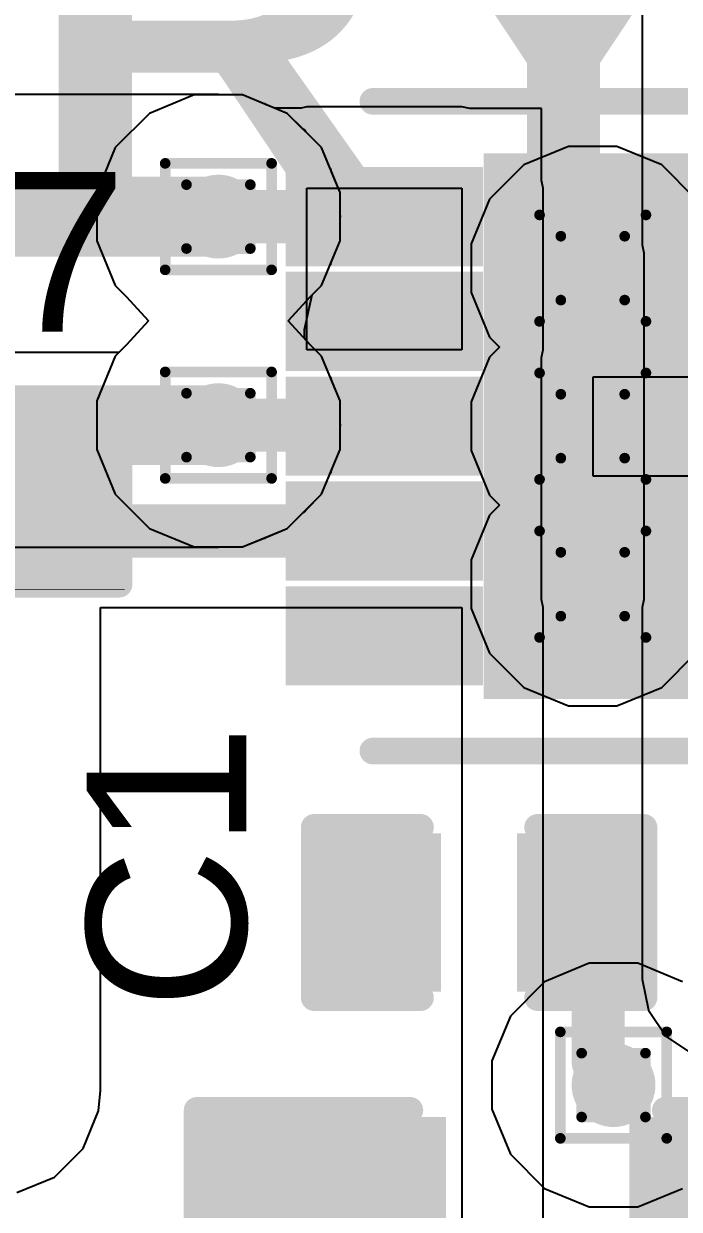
# Model space of a CAD drawing. Header units: inches. Extents: x -12 to 5357, y -8 to 5291.
# Drawn here: x 5.59 to 8.72, y 38.11 to 43.76 of the extents above; entities that cross this region are included whole.
import ezdxf

# ---------------------------------------------------------------- set-up
doc = ezdxf.new("R2010")
doc.units = ezdxf.units.IN
for name, color, linetype in [('Bottom Layer', 5, 'Continuous'), ('Drill Drawing', 1, 'Continuous'), ('Ground', 16, 'Continuous'), ('Power', 76, 'Continuous'), ('Top Layer', 1, 'Continuous'), ('Top Overlay', 2, 'Continuous'), ('Top Paste', 8, 'Continuous'), ('Top Solder', 216, 'Continuous'), ('Via Holes', 16, 'Continuous')]:
    doc.layers.add(name, color=color, linetype=linetype)
doc.styles.add('Arial', font='', dxfattribs={"height": 0.2})
doc.styles.add('Arial Black_Bold', font='', dxfattribs={"height": 0.2})
doc.styles.get('Arial').set_extended_font_data('Arial')
doc.styles.get('Arial Black_Bold').set_extended_font_data('Arial Black', bold=True)

# ---------------------------------------------------------------- blocks, each defined once
blk = doc.blocks.new('10_WSON__3_2__21')
at = {"layer": 'Top Layer'}
for points in [[(-0.42, 1.2), (0.42, 1.2), (0.42, -1.2), (-0.42, -1.2)], [(-1.365, 1.135), (-0.625, 1.135), (-0.625, 0.865), (-1.365, 0.865)], [(0.625, 1.135), (1.365, 1.135), (1.365, 0.865), (0.625, 0.865)], [(-1.365, 0.635), (-0.625, 0.635), (-0.625, 0.365), (-1.365, 0.365)], [(0.625, 0.635), (1.365, 0.635), (1.365, 0.365), (0.625, 0.365)], [(-1.365, 0.135), (-0.625, 0.135), (-0.625, -0.135), (-1.365, -0.135)], [(0.625, 0.135), (1.365, 0.135), (1.365, -0.135), (0.625, -0.135)], [(-1.365, -0.365), (-0.625, -0.365), (-0.625, -0.635), (-1.365, -0.635)], [(0.625, -0.365), (1.365, -0.365), (1.365, -0.635), (0.625, -0.635)], [(-1.365, -0.865), (-0.625, -0.865), (-0.625, -1.135), (-1.365, -1.135)], [(0.625, -0.865), (1.365, -0.865), (1.365, -1.135), (0.625, -1.135)]]:
    blk.add_hatch(color=1, dxfattribs=at).paths.add_polyline_path(points)
at = {"layer": 'Top Paste'}
for points in [[(-0.42, 1.2), (0.42, 1.2), (0.42, -1.2), (-0.42, -1.2)], [(-1.365, 1.135), (-0.625, 1.135), (-0.625, 0.865), (-1.365, 0.865)], [(0.625, 1.135), (1.365, 1.135), (1.365, 0.865), (0.625, 0.865)], [(-1.365, 0.635), (-0.625, 0.635), (-0.625, 0.365), (-1.365, 0.365)], [(0.625, 0.635), (1.365, 0.635), (1.365, 0.365), (0.625, 0.365)], [(-1.365, 0.135), (-0.625, 0.135), (-0.625, -0.135), (-1.365, -0.135)], [(0.625, 0.135), (1.365, 0.135), (1.365, -0.135), (0.625, -0.135)], [(-1.365, -0.365), (-0.625, -0.365), (-0.625, -0.635), (-1.365, -0.635)], [(0.625, -0.365), (1.365, -0.365), (1.365, -0.635), (0.625, -0.635)], [(-1.365, -0.865), (-0.625, -0.865), (-0.625, -1.135), (-1.365, -1.135)], [(0.625, -0.865), (1.365, -0.865), (1.365, -1.135), (0.625, -1.135)]]:
    blk.add_hatch(color=8, dxfattribs=at).paths.add_polyline_path(points)
at = {"layer": 'Top Solder'}
for points in [[(-0.5216, 1.3016), (0.5216, 1.3016), (0.5216, -1.3016), (-0.5216, -1.3016)], [(-1.4666, 1.2366), (-0.5234, 1.2366), (-0.5234, 0.7634), (-1.4666, 0.7634)], [(0.5234, 1.2366), (1.4666, 1.2366), (1.4666, 0.7634), (0.5234, 0.7634)], [(-1.4666, 0.7366), (-0.5234, 0.7366), (-0.5234, 0.2634), (-1.4666, 0.2634)], [(0.5234, 0.7366), (1.4666, 0.7366), (1.4666, 0.2634), (0.5234, 0.2634)], [(-1.4666, 0.2366), (-0.5234, 0.2366), (-0.5234, -0.2366), (-1.4666, -0.2366)], [(0.5234, 0.2366), (1.4666, 0.2366), (1.4666, -0.2366), (0.5234, -0.2366)], [(-1.4666, -0.2634), (-0.5234, -0.2634), (-0.5234, -0.7366), (-1.4666, -0.7366)], [(0.5234, -0.2634), (1.4666, -0.2634), (1.4666, -0.7366), (0.5234, -0.7366)], [(-1.4666, -0.7634), (-0.5234, -0.7634), (-0.5234, -1.2366), (-1.4666, -1.2366)], [(0.5234, -0.7634), (1.4666, -0.7634), (1.4666, -1.2366), (0.5234, -1.2366)]]:
    blk.add_hatch(color=216, dxfattribs=at).paths.add_polyline_path(points)
at = {"layer": 'Top Overlay'}
for points in [[(1.05, 1.55, 0.127, 0.127, 0), (-1.05, 1.55, 0.127, 0.127, 0)], [(-1.6764, 1.1176, 0.127, 0.127, 0), (-1.6764, 0.8636, 0.127, 0.127, 0)], [(-1.5494, 0.9906, 0.127, 0.127, 0), (-1.6764, 1.1176, 0.127, 0.127, 0)], [(-1.5494, 0.9906, 0.127, 0.127, 0), (-1.6764, 0.8636, 0.127, 0.127, 0)], [(1.05, -1.55, 0.127, 0.127, 0), (-1.05, -1.55, 0.127, 0.127, 0)]]:
    blk.add_lwpolyline(points, format="xyseb", dxfattribs=at)
for points in [[(-1.0818, 1.55, 0.0635, 0.0635, 1), (-1.0183, 1.55, 0.0635, 0.0635, 1)], [(1.0183, 1.55, 0.0635, 0.0635, 1), (1.0818, 1.55, 0.0635, 0.0635, 1)], [(-1.7082, 1.1176, 0.0635, 0.0635, 1), (-1.6446, 1.1176, 0.0635, 0.0635, 1)], [(-1.7082, 1.1176, 0.0635, 0.0635, 1), (-1.6446, 1.1176, 0.0635, 0.0635, 1)], [(-1.5812, 0.9906, 0.0635, 0.0635, 1), (-1.5176, 0.9906, 0.0635, 0.0635, 1)], [(-1.5812, 0.9906, 0.0635, 0.0635, 1), (-1.5176, 0.9906, 0.0635, 0.0635, 1)], [(-1.7082, 0.8636, 0.0635, 0.0635, 1), (-1.6446, 0.8636, 0.0635, 0.0635, 1)], [(-1.7082, 0.8636, 0.0635, 0.0635, 1), (-1.6446, 0.8636, 0.0635, 0.0635, 1)], [(-1.0818, -1.55, 0.0635, 0.0635, 1), (-1.0183, -1.55, 0.0635, 0.0635, 1)], [(1.0183, -1.55, 0.0635, 0.0635, 1), (1.0818, -1.55, 0.0635, 0.0635, 1)]]:
    blk.add_lwpolyline(points, format="xyseb", close=True, dxfattribs=at)
blk = doc.blocks.new('R___0402_54')
at = {"layer": 'Top Layer'}
for points in [[(-0.6985, -0.3175), (-0.6985, 0.3175), (-0.2413, 0.3175), (-0.2413, -0.3175)], [(0.2413, -0.3175), (0.2413, 0.3175), (0.6985, 0.3175), (0.6985, -0.3175)]]:
    blk.add_hatch(color=1, dxfattribs=at).paths.add_polyline_path(points)
at = {"layer": 'Top Paste'}
for points in [[(-0.6985, -0.3175), (-0.6985, 0.3175), (-0.2413, 0.3175), (-0.2413, -0.3175)], [(0.2413, -0.3175), (0.2413, 0.3175), (0.6985, 0.3175), (0.6985, -0.3175)]]:
    blk.add_hatch(color=8, dxfattribs=at).paths.add_polyline_path(points)
at = {"layer": 'Top Solder'}
for points in [[(-0.7535, -0.3725), (-0.7535, 0.3725), (-0.1863, 0.3725), (-0.1863, -0.3725)], [(0.1863, -0.3725), (0.1863, 0.3725), (0.7535, 0.3725), (0.7535, -0.3725)]]:
    blk.add_hatch(color=216, dxfattribs=at).paths.add_polyline_path(points)
at = {"layer": 'Top Overlay'}
for points in [[(-0.7874, 0.4064, 0.127, 0.127, 0), (0.7874, 0.4064, 0.127, 0.127, 0)], [(-0.7874, -0.4064, 0.127, 0.127, 0), (-0.7874, 0.4064, 0.127, 0.127, 0)], [(0.7874, -0.4064, 0.127, 0.127, 0), (0.7874, 0.4064, 0.127, 0.127, 0)], [(-0.7874, -0.4064, 0.127, 0.127, 0), (0.7874, -0.4064, 0.127, 0.127, 0)], [(-0.8128, -0.4318, 0.00323, 0.00323, 0), (0.8128, -0.4318, 0.00323, 0.00323, 0)]]:
    blk.add_lwpolyline(points, format="xyseb", dxfattribs=at)
for points in [[(-0.8191, 0.4064, 0.0635, 0.0635, 1), (-0.7556, 0.4064, 0.0635, 0.0635, 1)], [(-0.8191, 0.4064, 0.0635, 0.0635, 1), (-0.7556, 0.4064, 0.0635, 0.0635, 1)], [(0.7557, 0.4064, 0.0635, 0.0635, 1), (0.8192, 0.4064, 0.0635, 0.0635, 1)], [(0.7557, 0.4064, 0.0635, 0.0635, 1), (0.8192, 0.4064, 0.0635, 0.0635, 1)], [(-0.8191, -0.4064, 0.0635, 0.0635, 1), (-0.7556, -0.4064, 0.0635, 0.0635, 1)], [(-0.8191, -0.4064, 0.0635, 0.0635, 1), (-0.7556, -0.4064, 0.0635, 0.0635, 1)], [(0.7557, -0.4064, 0.0635, 0.0635, 1), (0.8192, -0.4064, 0.0635, 0.0635, 1)], [(0.7557, -0.4064, 0.0635, 0.0635, 1), (0.8192, -0.4064, 0.0635, 0.0635, 1)], [(-0.8136, -0.4318, 0.00161, 0.00161, 1), (-0.812, -0.4318, 0.00161, 0.00161, 1)], [(0.812, -0.4318, 0.00161, 0.00161, 1), (0.8136, -0.4318, 0.00161, 0.00161, 1)]]:
    blk.add_lwpolyline(points, format="xyseb", close=True, dxfattribs=at)
blk = doc.blocks.new('C___0402_123')
at = {"layer": 'Top Layer'}
for points in [[(-0.6985, -0.3175), (-0.6985, 0.3175), (-0.2413, 0.3175), (-0.2413, -0.3175)], [(0.2413, -0.3175), (0.2413, 0.3175), (0.6985, 0.3175), (0.6985, -0.3175)]]:
    blk.add_hatch(color=1, dxfattribs=at).paths.add_polyline_path(points)
at = {"layer": 'Top Paste'}
for points in [[(-0.6985, -0.3175), (-0.6985, 0.3175), (-0.2413, 0.3175), (-0.2413, -0.3175)], [(0.2413, -0.3175), (0.2413, 0.3175), (0.6985, 0.3175), (0.6985, -0.3175)]]:
    blk.add_hatch(color=8, dxfattribs=at).paths.add_polyline_path(points)
at = {"layer": 'Top Solder'}
for points in [[(-0.7585, -0.3775), (-0.7585, 0.3775), (-0.1813, 0.3775), (-0.1813, -0.3775)], [(0.1813, -0.3775), (0.1813, 0.3775), (0.7585, 0.3775), (0.7585, -0.3775)]]:
    blk.add_hatch(color=216, dxfattribs=at).paths.add_polyline_path(points)
at = {"layer": 'Top Overlay'}
for points in [[(-0.7874, -0.4064, 0.127, 0.127, 0), (-0.7874, 0.4064, 0.127, 0.127, 0)], [(-0.2794, 0.4064, 0.127, 0.127, 0), (-0.7874, 0.4064, 0.127, 0.127, 0)], [(0.7874, 0.4064, 0.127, 0.127, 0), (0.2794, 0.4064, 0.127, 0.127, 0)], [(0.7874, 0.4064, 0.127, 0.127, 0), (0.7874, -0.4064, 0.127, 0.127, 0)], [(-0.2794, -0.4064, 0.127, 0.127, 0), (-0.7874, -0.4064, 0.127, 0.127, 0)], [(0.7874, -0.4064, 0.127, 0.127, 0), (0.2794, -0.4064, 0.127, 0.127, 0)]]:
    blk.add_lwpolyline(points, format="xyseb", dxfattribs=at)
for points in [[(-0.8192, 0.4064, 0.0635, 0.0635, 1), (-0.7557, 0.4064, 0.0635, 0.0635, 1)], [(-0.8192, 0.4064, 0.0635, 0.0635, 1), (-0.7557, 0.4064, 0.0635, 0.0635, 1)], [(-0.3111, 0.4064, 0.0635, 0.0635, 1), (-0.2477, 0.4064, 0.0635, 0.0635, 1)], [(0.2477, 0.4064, 0.0635, 0.0635, 1), (0.3112, 0.4064, 0.0635, 0.0635, 1)], [(0.7556, 0.4064, 0.0635, 0.0635, 1), (0.8191, 0.4064, 0.0635, 0.0635, 1)], [(0.7556, 0.4064, 0.0635, 0.0635, 1), (0.8191, 0.4064, 0.0635, 0.0635, 1)], [(-0.8191, -0.4064, 0.0635, 0.0635, 1), (-0.7556, -0.4064, 0.0635, 0.0635, 1)], [(-0.8191, -0.4064, 0.0635, 0.0635, 1), (-0.7556, -0.4064, 0.0635, 0.0635, 1)], [(-0.3111, -0.4064, 0.0635, 0.0635, 1), (-0.2477, -0.4064, 0.0635, 0.0635, 1)], [(0.2477, -0.4064, 0.0635, 0.0635, 1), (0.3112, -0.4064, 0.0635, 0.0635, 1)], [(0.7556, -0.4064, 0.0635, 0.0635, 1), (0.8191, -0.4064, 0.0635, 0.0635, 1)], [(0.7556, -0.4064, 0.0635, 0.0635, 1), (0.8191, -0.4064, 0.0635, 0.0635, 1)]]:
    blk.add_lwpolyline(points, format="xyseb", close=True, dxfattribs=at)
blk = doc.blocks.new('C___0805_124')
at = {"layer": 'Top Layer'}
for points in [[(-1.524, 0.762), (-0.508, 0.762), (-0.508, -0.762), (-1.524, -0.762)], [(0.508, 0.762), (1.524, 0.762), (1.524, -0.762), (0.508, -0.762)]]:
    blk.add_hatch(color=1, dxfattribs=at).paths.add_polyline_path(points)
at = {"layer": 'Top Paste'}
for points in [[(-1.524, 0.762), (-0.508, 0.762), (-0.508, -0.762), (-1.524, -0.762)], [(0.508, 0.762), (1.524, 0.762), (1.524, -0.762), (0.508, -0.762)]]:
    blk.add_hatch(color=8, dxfattribs=at).paths.add_polyline_path(points)
at = {"layer": 'Top Solder'}
for points in [[(-1.594, 0.832), (-0.438, 0.832), (-0.438, -0.832), (-1.594, -0.832)], [(0.438, 0.832), (1.594, 0.832), (1.594, -0.832), (0.438, -0.832)]]:
    blk.add_hatch(color=216, dxfattribs=at).paths.add_polyline_path(points)
at = {"layer": 'Top Overlay'}
for points in [[(-1.6256, 0.8636, 0.127, 0.127, 0), (-1.6256, -0.8636, 0.127, 0.127, 0)], [(-0.6096, 0.8636, 0.127, 0.127, 0), (-1.6256, 0.8636, 0.127, 0.127, 0)], [(1.6256, 0.8636, 0.127, 0.127, 0), (0.6096, 0.8636, 0.127, 0.127, 0)], [(1.6256, 0.8636, 0.127, 0.127, 0), (1.6256, -0.8636, 0.127, 0.127, 0)], [(-0.6096, -0.8636, 0.127, 0.127, 0), (-1.6256, -0.8636, 0.127, 0.127, 0)], [(1.6256, -0.8636, 0.127, 0.127, 0), (0.6096, -0.8636, 0.127, 0.127, 0)]]:
    blk.add_lwpolyline(points, format="xyseb", dxfattribs=at)
for points in [[(-1.6574, 0.8636, 0.0635, 0.0635, 1), (-1.5939, 0.8636, 0.0635, 0.0635, 1)], [(-1.6574, 0.8636, 0.0635, 0.0635, 1), (-1.5939, 0.8636, 0.0635, 0.0635, 1)], [(-0.6413, 0.8636, 0.0635, 0.0635, 1), (-0.5778, 0.8636, 0.0635, 0.0635, 1)], [(0.5779, 0.8636, 0.0635, 0.0635, 1), (0.6414, 0.8636, 0.0635, 0.0635, 1)], [(1.5939, 0.8636, 0.0635, 0.0635, 1), (1.6574, 0.8636, 0.0635, 0.0635, 1)], [(1.5939, 0.8636, 0.0635, 0.0635, 1), (1.6574, 0.8636, 0.0635, 0.0635, 1)], [(-1.6574, -0.8636, 0.0635, 0.0635, 1), (-1.5939, -0.8636, 0.0635, 0.0635, 1)], [(-1.6574, -0.8636, 0.0635, 0.0635, 1), (-1.5939, -0.8636, 0.0635, 0.0635, 1)], [(-0.6414, -0.8636, 0.0635, 0.0635, 1), (-0.5779, -0.8636, 0.0635, 0.0635, 1)], [(0.5779, -0.8636, 0.0635, 0.0635, 1), (0.6414, -0.8636, 0.0635, 0.0635, 1)], [(1.5939, -0.8636, 0.0635, 0.0635, 1), (1.6574, -0.8636, 0.0635, 0.0635, 1)], [(1.5939, -0.8636, 0.0635, 0.0635, 1), (1.6574, -0.8636, 0.0635, 0.0635, 1)]]:
    blk.add_lwpolyline(points, format="xyseb", close=True, dxfattribs=at)

msp = doc.modelspace()

# ---------------------------------------------------------------- hatches: boundary and pattern name
at = {"layer": 'Bottom Layer'}
h = msp.add_hatch(color=5, dxfattribs=at)
edge = h.paths.add_edge_path()
edge.add_arc((6.5157, 42.8424), 0.2, 0, 360)
h = msp.add_hatch(color=5, dxfattribs=at)
edge = h.paths.add_edge_path()
edge.add_arc((8.3031, 42.5964), 0.2, 0, 360)
h = msp.add_hatch(color=5, dxfattribs=at)
edge = h.paths.add_edge_path()
edge.add_arc((6.5157, 41.8472), 0.2, 0, 360)
h = msp.add_hatch(color=5, dxfattribs=at)
edge = h.paths.add_edge_path()
edge.add_arc((8.3031, 41.8424), 0.2, 0, 360)
h = msp.add_hatch(color=5, dxfattribs=at)
edge = h.paths.add_edge_path()
edge.add_arc((8.3031, 41.0884), 0.2, 0, 360)
h = msp.add_hatch(color=5, dxfattribs=at)
edge = h.paths.add_edge_path()
edge.add_arc((8.4023, 38.6986), 0.2, 0, 360)
at = {"layer": 'Ground'}
h = msp.add_hatch(color=16, dxfattribs=at)
edge = h.paths.add_edge_path()
edge.add_arc((6.5157, 42.8424), 0.2, 0, 360)
h = msp.add_hatch(color=16, dxfattribs=at)
edge = h.paths.add_edge_path()
edge.add_arc((8.3031, 42.5964), 0.2, 0, 360)
h = msp.add_hatch(color=16, dxfattribs=at)
edge = h.paths.add_edge_path()
edge.add_arc((6.5157, 41.8472), 0.2, 0, 360)
h = msp.add_hatch(color=16, dxfattribs=at)
edge = h.paths.add_edge_path()
edge.add_arc((8.3031, 41.8424), 0.2, 0, 360)
h = msp.add_hatch(color=16, dxfattribs=at)
edge = h.paths.add_edge_path()
edge.add_arc((8.3031, 41.0884), 0.2, 0, 360)
h = msp.add_hatch(color=16, dxfattribs=at)
edge = h.paths.add_edge_path()
edge.add_arc((8.4023, 38.6986), 0.2, 0, 360)
at = {"layer": 'Power'}
h = msp.add_hatch(color=76, dxfattribs=at)
edge = h.paths.add_edge_path()
edge.add_arc((6.5157, 42.8424), 0.2, 0, 360)
h = msp.add_hatch(color=76, dxfattribs=at)
edge = h.paths.add_edge_path()
edge.add_arc((8.3031, 42.5964), 0.2, 0, 360)
h = msp.add_hatch(color=76, dxfattribs=at)
edge = h.paths.add_edge_path()
edge.add_arc((6.5157, 41.8472), 0.2, 0, 360)
h = msp.add_hatch(color=76, dxfattribs=at)
edge = h.paths.add_edge_path()
edge.add_arc((8.3031, 41.8424), 0.2, 0, 360)
h = msp.add_hatch(color=76, dxfattribs=at)
edge = h.paths.add_edge_path()
edge.add_arc((8.3031, 41.0884), 0.2, 0, 360)
h = msp.add_hatch(color=76, dxfattribs=at)
edge = h.paths.add_edge_path()
edge.add_arc((8.4023, 38.6986), 0.2, 0, 360)
at = {"layer": 'Top Layer'}
h = msp.add_hatch(color=1, dxfattribs=at)
edge = h.paths.add_edge_path()
edge.add_arc((6.5157, 42.8424), 0.2, 0, 360)
h = msp.add_hatch(color=1, dxfattribs=at)
edge = h.paths.add_edge_path()
edge.add_arc((8.3031, 42.5964), 0.2, 0, 360)
h = msp.add_hatch(color=1, dxfattribs=at)
edge = h.paths.add_edge_path()
edge.add_arc((6.5157, 41.8472), 0.2, 0, 360)
h = msp.add_hatch(color=1, dxfattribs=at)
edge = h.paths.add_edge_path()
edge.add_arc((8.3031, 41.8424), 0.2, 0, 360)
h = msp.add_hatch(color=1, dxfattribs=at)
edge = h.paths.add_edge_path()
edge.add_arc((8.3031, 41.0884), 0.2, 0, 360)
h = msp.add_hatch(color=1, dxfattribs=at)
edge = h.paths.add_edge_path()
edge.add_arc((8.4023, 38.6986), 0.2, 0, 360)
at = {"layer": 'Via Holes'}
h = msp.add_hatch(color=7, dxfattribs=at)
edge = h.paths.add_edge_path()
edge.add_arc((6.5157, 42.8424), 0.1, 0, 360)
h = msp.add_hatch(color=7, dxfattribs=at)
edge = h.paths.add_edge_path()
edge.add_arc((8.3031, 42.5964), 0.1, 0, 360)
h = msp.add_hatch(color=7, dxfattribs=at)
edge = h.paths.add_edge_path()
edge.add_arc((6.5157, 41.8472), 0.1, 0, 360)
h = msp.add_hatch(color=7, dxfattribs=at)
edge = h.paths.add_edge_path()
edge.add_arc((8.3031, 41.8424), 0.1, 0, 360)
h = msp.add_hatch(color=7, dxfattribs=at)
edge = h.paths.add_edge_path()
edge.add_arc((8.3031, 41.0884), 0.1, 0, 360)
h = msp.add_hatch(color=7, dxfattribs=at)
edge = h.paths.add_edge_path()
edge.add_arc((8.4023, 38.6986), 0.1, 0, 360)

# ---------------------------------------------------------------- linework, layer by layer
at = {"layer": 'Bottom Layer'}
for p, q in [((6.5157, 43.4251), (1.4639, 43.4251)), ((6.5242, 43.4234), (6.5157, 43.4251)), ((6.6313, 43.4234), (6.5242, 43.4234)), ((6.7302, 43.3824), (6.6313, 43.4234)), ((6.7387, 43.3807), (6.7302, 43.3824)), ((6.7459, 43.3759), (6.7387, 43.3807)), ((6.8448, 43.3349), (6.7459, 43.3759)), ((6.9205, 43.2592), (6.8448, 43.3349)), ((6.9277, 43.2544), (6.9205, 43.2592)), ((6.9326, 43.2472), (6.9277, 43.2544)), ((7.0083, 43.1715), (6.9326, 43.2472)), ((7.0492, 43.0726), (7.0083, 43.1715)), ((7.0541, 43.0654), (7.0492, 43.0726)), ((7.0557, 43.0568), (7.0541, 43.0654)), ((7.0967, 42.958), (7.0557, 43.0568)), ((7.0967, 42.8509), (7.0967, 42.958)), ((7.0984, 42.8424), (7.0967, 42.8509)), ((7.0967, 42.8339), (7.0984, 42.8424)), ((7.0967, 42.7268), (7.0967, 42.8339)), ((7.0557, 42.6279), (7.0967, 42.7268)), ((7.0083, 42.5133), (7.0492, 42.6122)), ((7.0492, 42.6122), (7.0541, 42.6194)), ((7.0541, 42.6194), (7.0557, 42.6279)), ((6.9634, 42.4684), (7.0083, 42.5133)), ((6.9274, 42.303), (6.9634, 42.4684)), ((6.9274, 42.2662), (6.9274, 42.303)), ((6.9277, 42.2594), (6.9274, 42.2662)), ((6.9559, 42.2286), (6.9277, 42.2594)), ((7.0083, 42.1763), (6.9559, 42.2286)), ((7.0492, 42.0774), (7.0083, 42.1763)), ((7.0541, 42.0702), (7.0492, 42.0774)), ((7.0557, 42.0616), (7.0541, 42.0702)), ((7.0967, 41.9628), (7.0557, 42.0616)), ((7.0967, 41.8557), (7.0967, 41.9628)), ((7.0984, 41.8472), (7.0967, 41.8557)), ((7.0967, 41.8387), (7.0984, 41.8472)), ((7.0967, 41.7316), (7.0967, 41.8387)), ((7.0557, 41.6327), (7.0967, 41.7316)), ((7.0083, 41.5181), (7.0492, 41.617)), ((7.0492, 41.617), (7.0541, 41.6242)), ((7.0541, 41.6242), (7.0557, 41.6327)), ((6.9326, 41.4424), (7.0083, 41.5181)), ((6.8448, 41.3546), (6.9205, 41.4303)), ((6.9205, 41.4303), (6.9277, 41.4352)), ((6.9277, 41.4352), (6.9326, 41.4424)), ((6.7459, 41.3137), (6.8448, 41.3546)), ((6.6313, 41.2662), (6.7302, 41.3071)), ((6.7302, 41.3071), (6.7387, 41.3088)), ((6.7387, 41.3088), (6.7459, 41.3137)), ((0.6036, 41.2645), (6.5157, 41.2645)), ((6.5157, 41.2645), (6.5242, 41.2662)), ((6.5242, 41.2662), (6.6313, 41.2662))]:
    msp.add_line(p, q, dxfattribs=at)
for points in [[(1.3374, 42.8424, 0.381, 0.381, 0), (6.5157, 42.8424, 0.381, 0.381, 0)], [(0.6036, 41.8472, 0.381, 0.381, 0), (6.5157, 41.8472, 0.381, 0.381, 0)]]:
    msp.add_lwpolyline(points, format="xyseb", dxfattribs=at)
for points in [[(6.4205, 42.8424, 0.1905, 0.1905, 1), (6.611, 42.8424, 0.1905, 0.1905, 1)], [(6.4205, 41.8472, 0.1905, 0.1905, 1), (6.611, 41.8472, 0.1905, 0.1905, 1)]]:
    msp.add_lwpolyline(points, format="xyseb", close=True, dxfattribs=at)
at = {"layer": 'Drill Drawing'}
for points in [[(6.2617, 43.0964, 0.0508, 0.0508, 0), (6.7697, 43.0964, 0.0508, 0.0508, 0)], [(6.2617, 42.5884, 0.0508, 0.0508, 0), (6.2617, 43.0964, 0.0508, 0.0508, 0)], [(6.7697, 42.5884, 0.0508, 0.0508, 0), (6.7697, 43.0964, 0.0508, 0.0508, 0)], [(6.3633, 42.9948, 0.0508, 0.0508, 0), (6.6681, 42.9948, 0.0508, 0.0508, 0)], [(6.3633, 42.69, 0.0508, 0.0508, 0), (6.3633, 42.9948, 0.0508, 0.0508, 0)], [(6.6681, 42.69, 0.0508, 0.0508, 0), (6.6681, 42.9948, 0.0508, 0.0508, 0)], [(8.0491, 42.8504, 0.0508, 0.0508, 0), (8.5571, 42.8504, 0.0508, 0.0508, 0)], [(8.0491, 42.3424, 0.0508, 0.0508, 0), (8.0491, 42.8504, 0.0508, 0.0508, 0)], [(8.5571, 42.3424, 0.0508, 0.0508, 0), (8.5571, 42.8504, 0.0508, 0.0508, 0)], [(8.1507, 42.7488, 0.0508, 0.0508, 0), (8.4555, 42.7488, 0.0508, 0.0508, 0)], [(8.1507, 42.444, 0.0508, 0.0508, 0), (8.1507, 42.7488, 0.0508, 0.0508, 0)], [(8.4555, 42.444, 0.0508, 0.0508, 0), (8.4555, 42.7488, 0.0508, 0.0508, 0)], [(6.3633, 42.69, 0.0508, 0.0508, 0), (6.6681, 42.69, 0.0508, 0.0508, 0)], [(6.2617, 42.5884, 0.0508, 0.0508, 0), (6.7697, 42.5884, 0.0508, 0.0508, 0)], [(8.1507, 42.444, 0.0508, 0.0508, 0), (8.4555, 42.444, 0.0508, 0.0508, 0)], [(8.0491, 42.3424, 0.0508, 0.0508, 0), (8.5571, 42.3424, 0.0508, 0.0508, 0)], [(6.2617, 42.1012, 0.0508, 0.0508, 0), (6.7697, 42.1012, 0.0508, 0.0508, 0)], [(6.2617, 41.5932, 0.0508, 0.0508, 0), (6.2617, 42.1012, 0.0508, 0.0508, 0)], [(6.7697, 41.5932, 0.0508, 0.0508, 0), (6.7697, 42.1012, 0.0508, 0.0508, 0)], [(8.0491, 42.0964, 0.0508, 0.0508, 0), (8.5571, 42.0964, 0.0508, 0.0508, 0)], [(8.0491, 41.5884, 0.0508, 0.0508, 0), (8.0491, 42.0964, 0.0508, 0.0508, 0)], [(8.5571, 41.5884, 0.0508, 0.0508, 0), (8.5571, 42.0964, 0.0508, 0.0508, 0)], [(6.3633, 41.9996, 0.0508, 0.0508, 0), (6.6681, 41.9996, 0.0508, 0.0508, 0)], [(6.3633, 41.6948, 0.0508, 0.0508, 0), (6.3633, 41.9996, 0.0508, 0.0508, 0)], [(6.6681, 41.6948, 0.0508, 0.0508, 0), (6.6681, 41.9996, 0.0508, 0.0508, 0)], [(8.1507, 41.9948, 0.0508, 0.0508, 0), (8.4555, 41.9948, 0.0508, 0.0508, 0)], [(8.1507, 41.69, 0.0508, 0.0508, 0), (8.1507, 41.9948, 0.0508, 0.0508, 0)], [(8.4555, 41.69, 0.0508, 0.0508, 0), (8.4555, 41.9948, 0.0508, 0.0508, 0)], [(6.3633, 41.6948, 0.0508, 0.0508, 0), (6.6681, 41.6948, 0.0508, 0.0508, 0)], [(8.1507, 41.69, 0.0508, 0.0508, 0), (8.4555, 41.69, 0.0508, 0.0508, 0)], [(6.2617, 41.5932, 0.0508, 0.0508, 0), (6.7697, 41.5932, 0.0508, 0.0508, 0)], [(8.0491, 41.5884, 0.0508, 0.0508, 0), (8.5571, 41.5884, 0.0508, 0.0508, 0)], [(8.0491, 41.3424, 0.0508, 0.0508, 0), (8.5571, 41.3424, 0.0508, 0.0508, 0)], [(8.0491, 40.8344, 0.0508, 0.0508, 0), (8.0491, 41.3424, 0.0508, 0.0508, 0)], [(8.5571, 40.8344, 0.0508, 0.0508, 0), (8.5571, 41.3424, 0.0508, 0.0508, 0)], [(8.1507, 41.2408, 0.0508, 0.0508, 0), (8.4555, 41.2408, 0.0508, 0.0508, 0)], [(8.1507, 40.936, 0.0508, 0.0508, 0), (8.1507, 41.2408, 0.0508, 0.0508, 0)], [(8.4555, 40.936, 0.0508, 0.0508, 0), (8.4555, 41.2408, 0.0508, 0.0508, 0)], [(8.1507, 40.936, 0.0508, 0.0508, 0), (8.4555, 40.936, 0.0508, 0.0508, 0)], [(8.0491, 40.8344, 0.0508, 0.0508, 0), (8.5571, 40.8344, 0.0508, 0.0508, 0)], [(8.1483, 38.9526, 0.0508, 0.0508, 0), (8.6563, 38.9526, 0.0508, 0.0508, 0)], [(8.1483, 38.4446, 0.0508, 0.0508, 0), (8.1483, 38.9526, 0.0508, 0.0508, 0)], [(8.6563, 38.4446, 0.0508, 0.0508, 0), (8.6563, 38.9526, 0.0508, 0.0508, 0)], [(8.2499, 38.851, 0.0508, 0.0508, 0), (8.5547, 38.851, 0.0508, 0.0508, 0)], [(8.2499, 38.5462, 0.0508, 0.0508, 0), (8.2499, 38.851, 0.0508, 0.0508, 0)], [(8.5547, 38.5462, 0.0508, 0.0508, 0), (8.5547, 38.851, 0.0508, 0.0508, 0)], [(8.2499, 38.5462, 0.0508, 0.0508, 0), (8.5547, 38.5462, 0.0508, 0.0508, 0)], [(8.1483, 38.4446, 0.0508, 0.0508, 0), (8.6563, 38.4446, 0.0508, 0.0508, 0)]]:
    msp.add_lwpolyline(points, format="xyseb", dxfattribs=at)
for points in [[(6.249, 43.0964, 0.0254, 0.0254, 1), (6.2744, 43.0964, 0.0254, 0.0254, 1)], [(6.249, 43.0964, 0.0254, 0.0254, 1), (6.2744, 43.0964, 0.0254, 0.0254, 1)], [(6.757, 43.0964, 0.0254, 0.0254, 1), (6.7824, 43.0964, 0.0254, 0.0254, 1)], [(6.757, 43.0964, 0.0254, 0.0254, 1), (6.7824, 43.0964, 0.0254, 0.0254, 1)], [(6.3506, 42.9948, 0.0254, 0.0254, 1), (6.376, 42.9948, 0.0254, 0.0254, 1)], [(6.3506, 42.9948, 0.0254, 0.0254, 1), (6.376, 42.9948, 0.0254, 0.0254, 1)], [(6.6554, 42.9948, 0.0254, 0.0254, 1), (6.6808, 42.9948, 0.0254, 0.0254, 1)], [(6.6554, 42.9948, 0.0254, 0.0254, 1), (6.6808, 42.9948, 0.0254, 0.0254, 1)], [(8.0364, 42.8504, 0.0254, 0.0254, 1), (8.0618, 42.8504, 0.0254, 0.0254, 1)], [(8.0364, 42.8504, 0.0254, 0.0254, 1), (8.0618, 42.8504, 0.0254, 0.0254, 1)], [(8.5444, 42.8504, 0.0254, 0.0254, 1), (8.5698, 42.8504, 0.0254, 0.0254, 1)], [(8.5444, 42.8504, 0.0254, 0.0254, 1), (8.5698, 42.8504, 0.0254, 0.0254, 1)], [(8.138, 42.7488, 0.0254, 0.0254, 1), (8.1634, 42.7488, 0.0254, 0.0254, 1)], [(8.138, 42.7488, 0.0254, 0.0254, 1), (8.1634, 42.7488, 0.0254, 0.0254, 1)], [(8.4428, 42.7488, 0.0254, 0.0254, 1), (8.4682, 42.7488, 0.0254, 0.0254, 1)], [(8.4428, 42.7488, 0.0254, 0.0254, 1), (8.4682, 42.7488, 0.0254, 0.0254, 1)], [(6.3506, 42.69, 0.0254, 0.0254, 1), (6.376, 42.69, 0.0254, 0.0254, 1)], [(6.3506, 42.69, 0.0254, 0.0254, 1), (6.376, 42.69, 0.0254, 0.0254, 1)], [(6.6554, 42.69, 0.0254, 0.0254, 1), (6.6808, 42.69, 0.0254, 0.0254, 1)], [(6.6554, 42.69, 0.0254, 0.0254, 1), (6.6808, 42.69, 0.0254, 0.0254, 1)], [(6.249, 42.5884, 0.0254, 0.0254, 1), (6.2744, 42.5884, 0.0254, 0.0254, 1)], [(6.249, 42.5884, 0.0254, 0.0254, 1), (6.2744, 42.5884, 0.0254, 0.0254, 1)], [(6.757, 42.5884, 0.0254, 0.0254, 1), (6.7824, 42.5884, 0.0254, 0.0254, 1)], [(6.757, 42.5884, 0.0254, 0.0254, 1), (6.7824, 42.5884, 0.0254, 0.0254, 1)], [(8.138, 42.444, 0.0254, 0.0254, 1), (8.1634, 42.444, 0.0254, 0.0254, 1)], [(8.138, 42.444, 0.0254, 0.0254, 1), (8.1634, 42.444, 0.0254, 0.0254, 1)], [(8.4428, 42.444, 0.0254, 0.0254, 1), (8.4682, 42.444, 0.0254, 0.0254, 1)], [(8.4428, 42.444, 0.0254, 0.0254, 1), (8.4682, 42.444, 0.0254, 0.0254, 1)], [(8.0364, 42.3424, 0.0254, 0.0254, 1), (8.0618, 42.3424, 0.0254, 0.0254, 1)], [(8.0364, 42.3424, 0.0254, 0.0254, 1), (8.0618, 42.3424, 0.0254, 0.0254, 1)], [(8.5444, 42.3424, 0.0254, 0.0254, 1), (8.5698, 42.3424, 0.0254, 0.0254, 1)], [(8.5444, 42.3424, 0.0254, 0.0254, 1), (8.5698, 42.3424, 0.0254, 0.0254, 1)], [(6.249, 42.1012, 0.0254, 0.0254, 1), (6.2744, 42.1012, 0.0254, 0.0254, 1)], [(6.249, 42.1012, 0.0254, 0.0254, 1), (6.2744, 42.1012, 0.0254, 0.0254, 1)], [(6.757, 42.1012, 0.0254, 0.0254, 1), (6.7824, 42.1012, 0.0254, 0.0254, 1)], [(6.757, 42.1012, 0.0254, 0.0254, 1), (6.7824, 42.1012, 0.0254, 0.0254, 1)], [(8.0364, 42.0964, 0.0254, 0.0254, 1), (8.0618, 42.0964, 0.0254, 0.0254, 1)], [(8.0364, 42.0964, 0.0254, 0.0254, 1), (8.0618, 42.0964, 0.0254, 0.0254, 1)], [(8.5444, 42.0964, 0.0254, 0.0254, 1), (8.5698, 42.0964, 0.0254, 0.0254, 1)], [(8.5444, 42.0964, 0.0254, 0.0254, 1), (8.5698, 42.0964, 0.0254, 0.0254, 1)], [(6.3506, 41.9996, 0.0254, 0.0254, 1), (6.376, 41.9996, 0.0254, 0.0254, 1)], [(6.3506, 41.9996, 0.0254, 0.0254, 1), (6.376, 41.9996, 0.0254, 0.0254, 1)], [(6.6554, 41.9996, 0.0254, 0.0254, 1), (6.6808, 41.9996, 0.0254, 0.0254, 1)], [(6.6554, 41.9996, 0.0254, 0.0254, 1), (6.6808, 41.9996, 0.0254, 0.0254, 1)], [(8.138, 41.9948, 0.0254, 0.0254, 1), (8.1634, 41.9948, 0.0254, 0.0254, 1)], [(8.138, 41.9948, 0.0254, 0.0254, 1), (8.1634, 41.9948, 0.0254, 0.0254, 1)], [(8.4428, 41.9948, 0.0254, 0.0254, 1), (8.4682, 41.9948, 0.0254, 0.0254, 1)], [(8.4428, 41.9948, 0.0254, 0.0254, 1), (8.4682, 41.9948, 0.0254, 0.0254, 1)], [(6.3506, 41.6948, 0.0254, 0.0254, 1), (6.376, 41.6948, 0.0254, 0.0254, 1)], [(6.3506, 41.6948, 0.0254, 0.0254, 1), (6.376, 41.6948, 0.0254, 0.0254, 1)], [(6.6554, 41.6948, 0.0254, 0.0254, 1), (6.6808, 41.6948, 0.0254, 0.0254, 1)], [(6.6554, 41.6948, 0.0254, 0.0254, 1), (6.6808, 41.6948, 0.0254, 0.0254, 1)], [(8.138, 41.69, 0.0254, 0.0254, 1), (8.1634, 41.69, 0.0254, 0.0254, 1)], [(8.138, 41.69, 0.0254, 0.0254, 1), (8.1634, 41.69, 0.0254, 0.0254, 1)], [(8.4428, 41.69, 0.0254, 0.0254, 1), (8.4682, 41.69, 0.0254, 0.0254, 1)], [(8.4428, 41.69, 0.0254, 0.0254, 1), (8.4682, 41.69, 0.0254, 0.0254, 1)], [(6.249, 41.5932, 0.0254, 0.0254, 1), (6.2744, 41.5932, 0.0254, 0.0254, 1)], [(6.249, 41.5932, 0.0254, 0.0254, 1), (6.2744, 41.5932, 0.0254, 0.0254, 1)], [(6.757, 41.5932, 0.0254, 0.0254, 1), (6.7824, 41.5932, 0.0254, 0.0254, 1)], [(6.757, 41.5932, 0.0254, 0.0254, 1), (6.7824, 41.5932, 0.0254, 0.0254, 1)], [(8.0364, 41.5884, 0.0254, 0.0254, 1), (8.0618, 41.5884, 0.0254, 0.0254, 1)], [(8.0364, 41.5884, 0.0254, 0.0254, 1), (8.0618, 41.5884, 0.0254, 0.0254, 1)], [(8.5444, 41.5884, 0.0254, 0.0254, 1), (8.5698, 41.5884, 0.0254, 0.0254, 1)], [(8.5444, 41.5884, 0.0254, 0.0254, 1), (8.5698, 41.5884, 0.0254, 0.0254, 1)], [(8.0364, 41.3424, 0.0254, 0.0254, 1), (8.0618, 41.3424, 0.0254, 0.0254, 1)], [(8.0364, 41.3424, 0.0254, 0.0254, 1), (8.0618, 41.3424, 0.0254, 0.0254, 1)], [(8.5444, 41.3424, 0.0254, 0.0254, 1), (8.5698, 41.3424, 0.0254, 0.0254, 1)], [(8.5444, 41.3424, 0.0254, 0.0254, 1), (8.5698, 41.3424, 0.0254, 0.0254, 1)], [(8.138, 41.2408, 0.0254, 0.0254, 1), (8.1634, 41.2408, 0.0254, 0.0254, 1)], [(8.138, 41.2408, 0.0254, 0.0254, 1), (8.1634, 41.2408, 0.0254, 0.0254, 1)], [(8.4428, 41.2408, 0.0254, 0.0254, 1), (8.4682, 41.2408, 0.0254, 0.0254, 1)], [(8.4428, 41.2408, 0.0254, 0.0254, 1), (8.4682, 41.2408, 0.0254, 0.0254, 1)], [(8.138, 40.936, 0.0254, 0.0254, 1), (8.1634, 40.936, 0.0254, 0.0254, 1)], [(8.138, 40.936, 0.0254, 0.0254, 1), (8.1634, 40.936, 0.0254, 0.0254, 1)], [(8.4428, 40.936, 0.0254, 0.0254, 1), (8.4682, 40.936, 0.0254, 0.0254, 1)], [(8.4428, 40.936, 0.0254, 0.0254, 1), (8.4682, 40.936, 0.0254, 0.0254, 1)], [(8.0364, 40.8344, 0.0254, 0.0254, 1), (8.0618, 40.8344, 0.0254, 0.0254, 1)], [(8.0364, 40.8344, 0.0254, 0.0254, 1), (8.0618, 40.8344, 0.0254, 0.0254, 1)], [(8.5444, 40.8344, 0.0254, 0.0254, 1), (8.5698, 40.8344, 0.0254, 0.0254, 1)], [(8.5444, 40.8344, 0.0254, 0.0254, 1), (8.5698, 40.8344, 0.0254, 0.0254, 1)], [(8.1356, 38.9526, 0.0254, 0.0254, 1), (8.161, 38.9526, 0.0254, 0.0254, 1)], [(8.1356, 38.9526, 0.0254, 0.0254, 1), (8.161, 38.9526, 0.0254, 0.0254, 1)], [(8.6436, 38.9526, 0.0254, 0.0254, 1), (8.669, 38.9526, 0.0254, 0.0254, 1)], [(8.6436, 38.9526, 0.0254, 0.0254, 1), (8.669, 38.9526, 0.0254, 0.0254, 1)], [(8.2372, 38.851, 0.0254, 0.0254, 1), (8.2626, 38.851, 0.0254, 0.0254, 1)], [(8.2372, 38.851, 0.0254, 0.0254, 1), (8.2626, 38.851, 0.0254, 0.0254, 1)], [(8.542, 38.851, 0.0254, 0.0254, 1), (8.5674, 38.851, 0.0254, 0.0254, 1)], [(8.542, 38.851, 0.0254, 0.0254, 1), (8.5674, 38.851, 0.0254, 0.0254, 1)], [(8.2372, 38.5462, 0.0254, 0.0254, 1), (8.2626, 38.5462, 0.0254, 0.0254, 1)], [(8.2372, 38.5462, 0.0254, 0.0254, 1), (8.2626, 38.5462, 0.0254, 0.0254, 1)], [(8.542, 38.5462, 0.0254, 0.0254, 1), (8.5674, 38.5462, 0.0254, 0.0254, 1)], [(8.542, 38.5462, 0.0254, 0.0254, 1), (8.5674, 38.5462, 0.0254, 0.0254, 1)], [(8.1356, 38.4446, 0.0254, 0.0254, 1), (8.161, 38.4446, 0.0254, 0.0254, 1)], [(8.1356, 38.4446, 0.0254, 0.0254, 1), (8.161, 38.4446, 0.0254, 0.0254, 1)], [(8.6436, 38.4446, 0.0254, 0.0254, 1), (8.669, 38.4446, 0.0254, 0.0254, 1)], [(8.6436, 38.4446, 0.0254, 0.0254, 1), (8.669, 38.4446, 0.0254, 0.0254, 1)]]:
    msp.add_lwpolyline(points, format="xyseb", close=True, dxfattribs=at)
at = {"layer": 'Ground'}
for p, q in [((6.4001, 43.4234), (6.1866, 43.3349)), ((6.6313, 43.4234), (6.4001, 43.4234)), ((6.8448, 43.3349), (6.6313, 43.4234)), ((6.1866, 43.3349), (6.0232, 43.1715)), ((7.0083, 43.1715), (6.8448, 43.3349)), ((6.0232, 43.1715), (5.9347, 42.958)), ((7.0967, 42.958), (7.0083, 43.1715)), ((5.9347, 42.958), (5.9347, 42.7268)), ((7.0967, 42.7268), (7.0967, 42.958)), ((5.9347, 42.7268), (6.0232, 42.5133)), ((7.0083, 42.5133), (7.0967, 42.7268)), ((6.0232, 42.5133), (6.0755, 42.4609)), ((6.9559, 42.4609), (7.0083, 42.5133)), ((6.0755, 42.4609), (6.182, 42.3448)), ((6.8495, 42.3448), (6.9559, 42.4609)), ((6.182, 42.3448), (6.0755, 42.2286)), ((6.9559, 42.2286), (6.8495, 42.3448)), ((6.0755, 42.2286), (6.0232, 42.1763)), ((7.0083, 42.1763), (6.9559, 42.2286)), ((6.0232, 42.1763), (5.9347, 41.9628)), ((7.0967, 41.9628), (7.0083, 42.1763)), ((5.9347, 41.9628), (5.9347, 41.7316)), ((7.0967, 41.7316), (7.0967, 41.9628)), ((5.9347, 41.7316), (6.0232, 41.5181)), ((7.0083, 41.5181), (7.0967, 41.7316)), ((6.0232, 41.5181), (6.1866, 41.3546)), ((6.8448, 41.3546), (7.0083, 41.5181)), ((6.1866, 41.3546), (6.4001, 41.2662)), ((6.6313, 41.2662), (6.8448, 41.3546)), ((6.4001, 41.2662), (6.6313, 41.2662))]:
    msp.add_line(p, q, dxfattribs=at)
at = {"layer": 'Power'}
for p, q in [((6.4001, 43.4234), (6.1866, 43.3349)), ((6.6313, 43.4234), (6.4001, 43.4234)), ((6.8448, 43.3349), (6.6313, 43.4234)), ((6.1866, 43.3349), (6.0232, 43.1715)), ((7.0083, 43.1715), (6.8448, 43.3349)), ((6.0232, 43.1715), (5.9347, 42.958)), ((7.0967, 42.958), (7.0083, 43.1715)), ((8.1875, 43.1774), (7.974, 43.0889)), ((8.4187, 43.1774), (8.1875, 43.1774)), ((8.6322, 43.0889), (8.4187, 43.1774)), ((7.974, 43.0889), (7.8106, 42.9255)), ((8.7957, 42.9255), (8.6322, 43.0889)), ((5.9347, 42.958), (5.9347, 42.7268)), ((7.0967, 42.7268), (7.0967, 42.958)), ((7.8106, 42.9255), (7.7221, 42.712)), ((5.9347, 42.7268), (6.0232, 42.5133)), ((7.0083, 42.5133), (7.0967, 42.7268)), ((7.7221, 42.712), (7.7221, 42.4808)), ((6.0232, 42.5133), (6.0755, 42.4609)), ((6.9559, 42.4609), (7.0083, 42.5133)), ((6.0755, 42.4609), (6.182, 42.3448)), ((6.8495, 42.3448), (6.9559, 42.4609)), ((7.7221, 42.4808), (7.8106, 42.2673)), ((6.182, 42.3448), (6.0755, 42.2286)), ((6.9559, 42.2286), (6.8495, 42.3448)), ((7.8106, 42.2673), (7.8585, 42.2194)), ((6.0755, 42.2286), (6.0232, 42.1763)), ((7.0083, 42.1763), (6.9559, 42.2286)), ((7.8585, 42.2194), (7.8106, 42.1715)), ((6.0232, 42.1763), (5.9347, 41.9628)), ((7.0967, 41.9628), (7.0083, 42.1763)), ((7.8106, 42.1715), (7.7221, 41.958)), ((5.9347, 41.9628), (5.9347, 41.7316)), ((7.0967, 41.7316), (7.0967, 41.9628)), ((7.7221, 41.958), (7.7221, 41.7268)), ((5.9347, 41.7316), (6.0232, 41.5181)), ((7.0083, 41.5181), (7.0967, 41.7316)), ((7.7221, 41.7268), (7.8106, 41.5133)), ((6.0232, 41.5181), (6.1866, 41.3546)), ((6.8448, 41.3546), (7.0083, 41.5181)), ((7.8106, 41.5133), (7.8585, 41.4654)), ((7.8585, 41.4654), (7.8106, 41.4175)), ((7.8106, 41.4175), (7.7221, 41.204)), ((6.1866, 41.3546), (6.4001, 41.2662)), ((6.6313, 41.2662), (6.8448, 41.3546)), ((6.4001, 41.2662), (6.6313, 41.2662)), ((7.7221, 41.204), (7.7221, 40.9728)), ((7.7221, 40.9728), (7.8106, 40.7593)), ((7.8106, 40.7593), (7.974, 40.5958)), ((8.6322, 40.5958), (8.7957, 40.7593)), ((7.974, 40.5958), (8.1875, 40.5074)), ((8.4187, 40.5074), (8.6322, 40.5958)), ((8.1875, 40.5074), (8.4187, 40.5074)), ((8.2867, 39.2796), (8.0732, 39.1911)), ((8.5179, 39.2796), (8.2867, 39.2796)), ((8.7314, 39.1911), (8.5179, 39.2796)), ((8.0732, 39.1911), (7.9098, 39.0277)), ((7.9098, 39.0277), (7.8213, 38.8141)), ((7.8213, 38.8141), (7.8213, 38.583)), ((7.8213, 38.583), (7.9098, 38.3694)), ((7.9098, 38.3694), (8.0732, 38.206)), ((8.0732, 38.206), (8.2867, 38.1176)), ((8.5179, 38.1176), (8.7314, 38.206)), ((8.2867, 38.1176), (8.5179, 38.1176))]:
    msp.add_line(p, q, dxfattribs=at)
at = {"layer": 'Top Layer'}
for p, q in [((8.5396, 44.0821), (8.5396, 42.7074)), ((6.4001, 43.4234), (6.1866, 43.3349)), ((6.6313, 43.4234), (6.4001, 43.4234)), ((6.7835, 43.3603), (6.6313, 43.4234)), ((6.1866, 43.3349), (6.0232, 43.1715)), ((6.9104, 43.3603), (6.7835, 43.3603)), ((6.9381, 43.3659), (6.9104, 43.3603)), ((7.6781, 43.3659), (6.9381, 43.3659)), ((7.7157, 43.3584), (7.6781, 43.3659)), ((8.0591, 43.3584), (7.7157, 43.3584)), ((8.0591, 43.0149), (8.0591, 43.3584)), ((6.0232, 43.1715), (5.9347, 42.958)), ((8.0666, 42.9774), (8.0591, 43.0149)), ((5.9347, 42.958), (5.9347, 42.7268)), ((6.9381, 42.2074), (6.9381, 42.9774)), ((6.9381, 42.9774), (7.6781, 42.9774)), ((7.6781, 42.9774), (7.6781, 42.2074)), ((8.0666, 42.2074), (8.0666, 42.9774)), ((5.9347, 42.7268), (6.0232, 42.5133)), ((8.5396, 42.7074), (8.5471, 42.6698)), ((8.5471, 42.6698), (8.5471, 41.3584)), ((6.0232, 42.5133), (6.0755, 42.4609)), ((6.0755, 42.4609), (6.182, 42.3448)), ((6.182, 42.3448), (6.0755, 42.2286)), ((6.0755, 42.2286), (6.0402, 42.1933)), ((7.6781, 42.2074), (6.9381, 42.2074)), ((8.0591, 42.1698), (8.0666, 42.2074)), ((6.0402, 42.1933), (5.1147, 42.1933)), ((8.0591, 41.3584), (8.0591, 42.1698)), ((9.6681, 42.076), (8.3031, 42.076)), ((8.3031, 42.076), (8.3031, 41.6063)), ((8.3031, 41.6063), (9.6681, 41.6063)), ((8.0591, 41.0149), (8.0591, 41.3584)), ((8.0591, 41.3584), (8.0591, 41.3584)), ((8.5471, 41.3584), (8.5471, 41.3584)), ((8.5471, 41.3584), (8.5471, 41.0149)), ((8.0666, 40.9774), (8.0591, 41.0149)), ((8.5471, 41.0149), (8.5396, 40.9774)), ((5.9529, 40.9774), (7.6781, 40.9774)), ((5.9529, 38.6721), (5.9529, 40.9774)), ((7.6781, 40.9774), (7.6781, 34.3227)), ((8.0666, 34.3227), (8.0666, 40.9774)), ((8.5396, 40.9774), (8.5396, 39.2047)), ((8.5396, 39.2047), (8.5692, 39.056)), ((8.5692, 39.056), (8.6534, 38.93)), ((8.6534, 38.93), (8.7794, 38.8458)), ((5.9434, 38.5753), (5.9529, 38.6721)), ((5.9529, 38.6721), (5.9529, 38.6721)), ((5.8693, 38.3966), (5.9434, 38.5753)), ((5.7325, 38.2598), (5.8693, 38.3966)), ((5.5538, 38.1857), (5.7325, 38.2598))]:
    msp.add_line(p, q, dxfattribs=at)
for points in [[(6.5157, 42.8424, 0.254, 0.254, 0), (7.3081, 42.8424, 0.254, 0.254, 0)], [(6.5157, 41.8472, 0.254, 0.254, 0), (7.0651, 41.8472, 0.254, 0.254, 0)], [(7.0651, 41.8472, 0.254, 0.254, 0), (7.3081, 41.8424, 0.254, 0.254, 0)], [(5.8767, 41.3424, 0.254, 0.254, -0.414214), (5.7243, 41.4948, 0.254, 0.254, 0)], [(5.8767, 41.3424, 0.254, 0.254, 0), (7.3081, 41.3424, 0.254, 0.254, 0)], [(8.2302, 39.5222, 0.254, 0.254, 0), (8.3289, 39.4235, 0.254, 0.254, 0)], [(8.3289, 38.8115, 0.254, 0.254, 0), (8.3289, 39.4235, 0.254, 0.254, 0)], [(8.3289, 38.8115, 0.254, 0.254, 0), (8.4023, 38.7381, 0.254, 0.254, 0)], [(8.4023, 38.6986, 0.254, 0.254, 0), (8.4023, 38.7381, 0.254, 0.254, 0)]]:
    msp.add_lwpolyline(points, format="xyseb", dxfattribs=at)
for points in [[(6.4522, 42.8424, 0.127, 0.127, 1), (6.5792, 42.8424, 0.127, 0.127, 1)], [(7.2446, 42.8424, 0.127, 0.127, 1), (7.3716, 42.8424, 0.127, 0.127, 1)], [(6.4522, 41.8472, 0.127, 0.127, 1), (6.5792, 41.8472, 0.127, 0.127, 1)], [(7.0016, 41.8472, 0.127, 0.127, 1), (7.1286, 41.8472, 0.127, 0.127, 1)], [(7.0016, 41.8472, 0.127, 0.127, 1), (7.1286, 41.8472, 0.127, 0.127, 1)], [(7.2446, 41.8424, 0.127, 0.127, 1), (7.3716, 41.8424, 0.127, 0.127, 1)], [(5.6608, 41.4948, 0.127, 0.127, 1), (5.7878, 41.4948, 0.127, 0.127, 1)], [(5.8132, 41.3424, 0.127, 0.127, 1), (5.9402, 41.3424, 0.127, 0.127, 1)], [(5.8132, 41.3424, 0.127, 0.127, 1), (5.9402, 41.3424, 0.127, 0.127, 1)], [(7.2446, 41.3424, 0.127, 0.127, 1), (7.3716, 41.3424, 0.127, 0.127, 1)], [(8.1667, 39.5222, 0.127, 0.127, 1), (8.2937, 39.5222, 0.127, 0.127, 1)], [(8.2654, 39.4235, 0.127, 0.127, 1), (8.3924, 39.4235, 0.127, 0.127, 1)], [(8.2654, 39.4235, 0.127, 0.127, 1), (8.3924, 39.4235, 0.127, 0.127, 1)], [(8.2654, 38.8115, 0.127, 0.127, 1), (8.3924, 38.8115, 0.127, 0.127, 1)], [(8.2654, 38.8115, 0.127, 0.127, 1), (8.3924, 38.8115, 0.127, 0.127, 1)], [(8.3388, 38.7381, 0.127, 0.127, 1), (8.4658, 38.7381, 0.127, 0.127, 1)], [(8.3388, 38.7381, 0.127, 0.127, 1), (8.4658, 38.7381, 0.127, 0.127, 1)], [(8.3388, 38.6986, 0.127, 0.127, 1), (8.4658, 38.6986, 0.127, 0.127, 1)]]:
    msp.add_lwpolyline(points, format="xyseb", close=True, dxfattribs=at)

# ---------------------------------------------------------------- block references
at = {"rotation": 180}
for name, p in [('10_WSON__3_2__21', (8.3031, 41.8424)), ('C___0402_123', (7.7603, 39.5222)), ('C___0805_124', (8.0397, 37.7149))]:
    msp.add_blockref(name, p, dxfattribs=at)
msp.add_blockref('R___0402_54', (5.2544, 41.4948))

# ---------------------------------------------------------------- texts
at = {"layer": 'Top Overlay'}
for s, height, style, p in [('BATTERY', 1.524, 'Arial Black_Bold', (-2.5316, 42.9506)), ('R7', 0.762, 'Arial', (4.7159, 42.2929))]:
    msp.add_text(s, height=height, dxfattribs=dict(at, style=style)).set_placement(p)
at = {"layer": 'Top Overlay', "style": 'Arial'}
msp.add_text('C1', height=0.762, rotation=90, dxfattribs=at).set_placement((6.6487, 39.0595))

doc.saveas('drawing.dxf')
